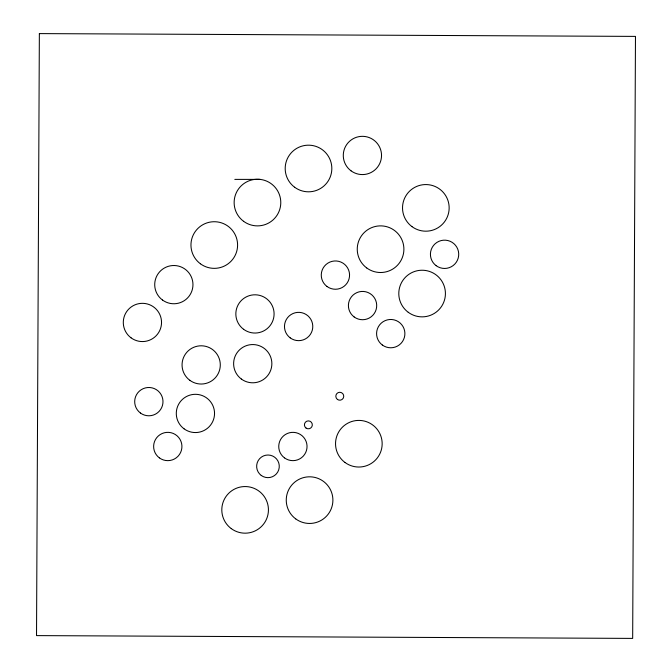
<?xml version="1.0" encoding="UTF-8"?>
<svg xmlns="http://www.w3.org/2000/svg" width="672" height="672" viewBox="0 0 672 672"><rect width="100%" height="100%" fill="white"/><g stroke="black" fill="none" stroke-linecap="round" stroke-linejoin="round"><path stroke-width="1.01" d="M234.814 179.39L260.089 179.39M39.362 33.6L36.523 635.603L632.671 638.4L635.477 36.397L39.362 33.6M337.428 399.428A3.965 3.965 0 0 0 343.72 396.682A3.965 3.965 0 0 0 338.201 392.608A3.965 3.965 0 0 0 337.428 399.428M306.012 428.03A3.965 3.965 0 0 0 312.304 425.292A3.965 3.965 0 0 0 306.785 421.218A3.965 3.965 0 0 0 306.012 428.03M261.232 475.432A11.323 11.323 0 0 0 279.208 467.611A11.323 11.323 0 0 0 263.441 455.952A11.323 11.323 0 0 0 261.232 475.432M140.431 413.02A14.146 14.146 0 0 0 162.901 403.234A14.146 14.146 0 0 0 143.195 388.668A14.146 14.146 0 0 0 140.431 413.02M159.373 457.876A14.146 14.146 0 0 0 181.843 448.098A14.146 14.146 0 0 0 162.137 433.524A14.146 14.146 0 0 0 159.373 457.876M436.162 265.684A14.146 14.146 0 0 0 458.632 255.898A14.146 14.146 0 0 0 438.925 241.332A14.146 14.146 0 0 0 436.162 265.684M284.483 457.876A14.146 14.146 0 0 0 306.953 448.098A14.146 14.146 0 0 0 287.246 433.524A14.146 14.146 0 0 0 284.483 457.876M290.22 337.882A14.146 14.146 0 0 0 312.69 328.096A14.146 14.146 0 0 0 292.984 313.53A14.146 14.146 0 0 0 290.22 337.882M382.326 345.005A14.146 14.146 0 0 0 404.804 335.227A14.146 14.146 0 0 0 385.09 320.653A14.146 14.146 0 0 0 382.326 345.005M354.144 316.949A14.146 14.146 0 0 0 376.614 307.163A14.146 14.146 0 0 0 356.908 292.597A14.146 14.146 0 0 0 354.144 316.949M326.995 286.474A14.146 14.146 0 0 0 349.474 276.696A14.146 14.146 0 0 0 329.767 262.13A14.146 14.146 0 0 0 326.995 286.474M351.044 170.831A19.118 19.118 0 0 0 381.41 157.609A19.118 19.118 0 0 0 354.774 137.92A19.118 19.118 0 0 0 351.044 170.831M243.6 329.297A19.118 19.118 0 0 0 273.966 316.075A19.118 19.118 0 0 0 247.338 296.386A19.118 19.118 0 0 0 243.6 329.297M241.374 379.05A19.118 19.118 0 0 0 271.74 365.828A19.118 19.118 0 0 0 245.112 346.147A19.118 19.118 0 0 0 241.374 379.05M184.052 428.812A19.118 19.118 0 0 0 214.418 415.59A19.118 19.118 0 0 0 187.782 395.9A19.118 19.118 0 0 0 184.052 428.812M189.806 380.285A19.118 19.118 0 0 0 220.172 367.072A19.118 19.118 0 0 0 193.544 347.382A19.118 19.118 0 0 0 189.806 380.285M131.048 337.823A19.118 19.118 0 0 0 161.414 324.601A19.118 19.118 0 0 0 134.778 304.92A19.118 19.118 0 0 0 131.048 337.823M162.473 300.014A19.118 19.118 0 0 0 192.839 286.793A19.118 19.118 0 0 0 166.211 267.103A19.118 19.118 0 0 0 162.473 300.014M231.26 528.612A23.318 23.318 0 0 0 268.288 512.492A23.318 23.318 0 0 0 235.813 488.485A23.318 23.318 0 0 0 231.26 528.612M295.714 518.885A23.318 23.318 0 0 0 332.749 502.765A23.318 23.318 0 0 0 300.266 478.75A23.318 23.318 0 0 0 295.714 518.885M344.988 462.47A23.318 23.318 0 0 0 382.015 446.351A23.318 23.318 0 0 0 349.541 422.344A23.318 23.318 0 0 0 344.988 462.47M411.978 226.624A23.318 23.318 0 0 0 449.005 210.504A23.318 23.318 0 0 0 416.531 186.497A23.318 23.318 0 0 0 411.978 226.624M408.248 312.295A23.318 23.318 0 0 0 445.276 296.176A23.318 23.318 0 0 0 412.801 272.168A23.318 23.318 0 0 0 408.248 312.295M366.71 267.943A23.318 23.318 0 0 0 403.746 251.815A23.318 23.318 0 0 0 371.263 227.808A23.318 23.318 0 0 0 366.71 267.943M200.407 263.785A23.318 23.318 0 0 0 237.443 247.666A23.318 23.318 0 0 0 204.968 223.658A23.318 23.318 0 0 0 200.407 263.785M294.647 187.244A23.318 23.318 0 0 0 331.682 171.125A23.318 23.318 0 0 0 299.2 147.118A23.318 23.318 0 0 0 294.647 187.244M243.6 221.315A23.318 23.318 0 0 0 280.636 205.195A23.318 23.318 0 0 0 248.153 181.18A23.318 23.318 0 0 0 243.6 221.315"/></g></svg>
